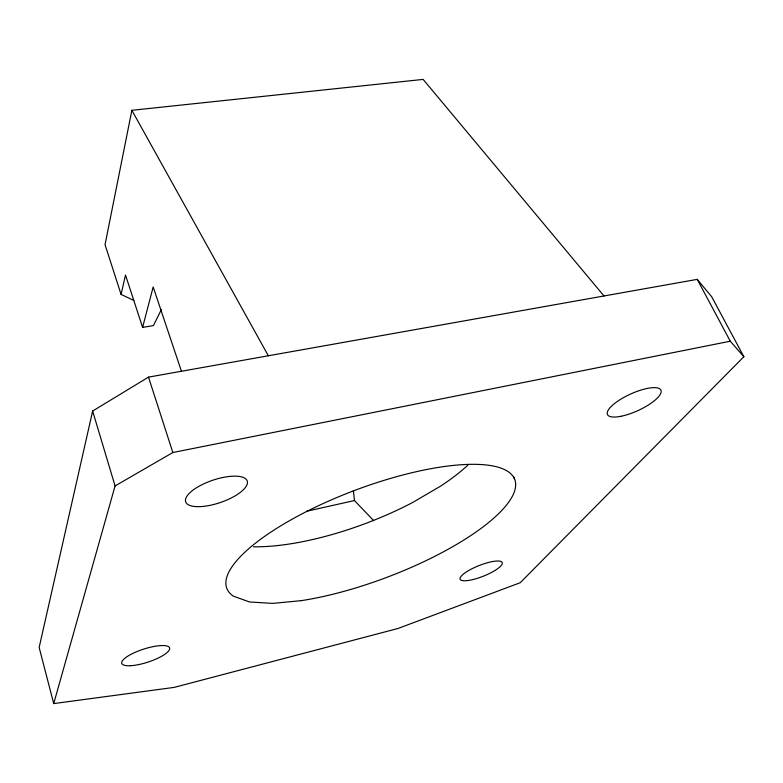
<?xml version="1.0" encoding="UTF-8"?>
<svg xmlns="http://www.w3.org/2000/svg" width="783" height="783" viewBox="0 0 783 783"><rect width="100%" height="100%" fill="white"/><g stroke="black" fill="none" stroke-linecap="round" stroke-linejoin="round"><path stroke-width="1.17" d="M603.996 295.974L423.143 79.406L131.867 110.305L105.039 244.678L121.071 294.408L133.795 300.427M92.639 411.036L39.15 647.463L53.724 703.594L174.208 687.386L397.921 628.504L520.255 582.699L743.85 356.725L711.737 296.816L697.232 279.365L148.506 377.122L92.639 411.036L115.081 485.94L53.724 703.594M121.071 294.408L125.505 275.029L142.594 327.382L153.448 325.591L161.396 309.481M142.594 327.382L153.184 286.95L181.45 371.289M115.081 485.94L172.847 452.525L730.275 341.212L743.85 356.725M306.946 511.182L354.454 500.552L373.755 520.705M131.867 110.305L268.344 355.766M697.232 279.365L730.275 341.212M513.589 476.739L514.568 478.981M148.506 377.122L172.847 452.525M353.397 490.843L354.454 500.552M467.94 465.102A150.865 51.698 -20.7 0 1 440.663 486.096L412.308 502.676A150.865 51.698 -20.7 0 1 253.457 546.798M301.23 600.659L272.67 603.39L249.493 601.961L233.471 596.186A153.899 46.334 -20.7 0 1 363.635 487.134A153.899 46.334 -20.7 0 1 512.004 496.941A153.899 46.334 -20.7 0 1 301.23 600.659M468.322 580.477A22.658 5.726 -21.6 0 0 502.167 563.975A22.658 5.726 -21.6 0 0 473.03 568.223A22.658 5.726 -21.6 0 0 468.322 580.477M621.203 416.243A29.372 9.063 -24.5 0 0 661.175 391.206A29.372 9.063 -24.5 0 0 620.205 399.565A29.372 9.063 -24.5 0 0 621.203 416.243M130.477 665.716A25.154 6.851 -17.9 0 0 169.392 649.773A25.154 6.851 -17.9 0 0 137.113 651.495A25.154 6.851 -17.9 0 0 130.477 665.716M202.268 506.493A32.495 11.774 -18.7 0 0 247.428 481.819A32.495 11.774 -18.7 0 0 199.675 485.9A32.495 11.774 -18.7 0 0 202.268 506.493"/></g></svg>
